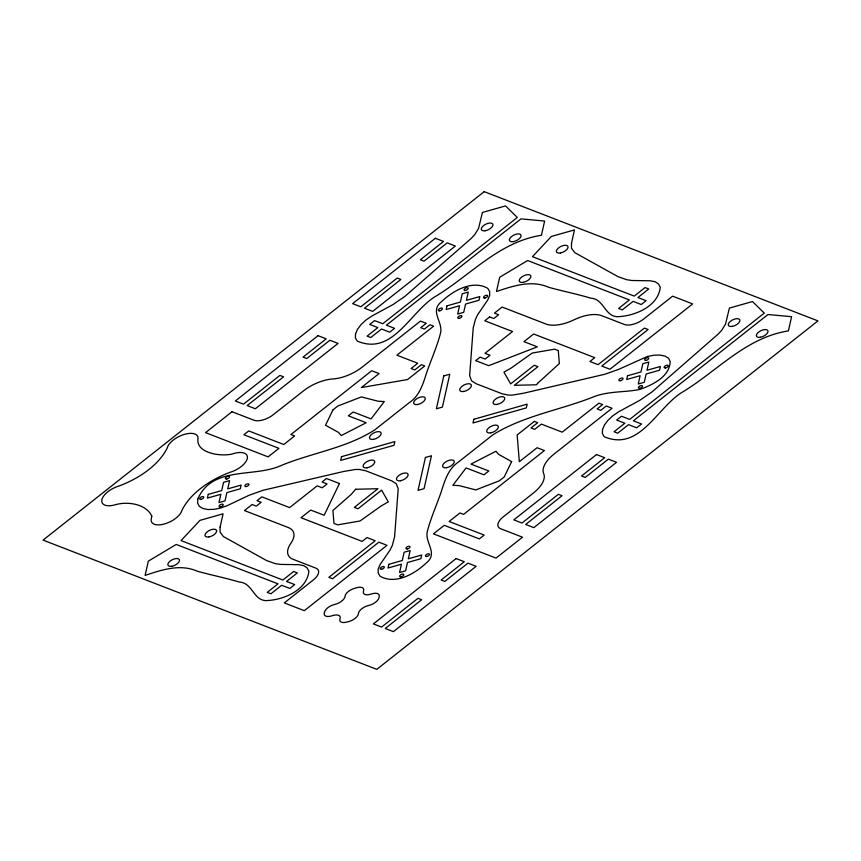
<?xml version="1.0" encoding="UTF-8"?>
<svg xmlns="http://www.w3.org/2000/svg" width="861" height="861" viewBox="0 0 861 861"><rect width="100%" height="100%" fill="white"/><g stroke="black" fill="none" stroke-linecap="round" stroke-linejoin="round"><path stroke-width="1.29" d="M197.75 499.1L197.643 503.115L199.321 506.354L202.852 508.496L207.835 509.508L213.872 509.368L220.588 508.044L227.573 505.493L249.12 495.236L263.057 490.296L344.045 471.387L355.292 469.482L359.478 469.46L365.742 470.795L391.809 480.89L396.221 483.688L398.202 488.833L394.607 536.737L392.39 545.271L390.162 549.856L380.11 564.568L378.173 569.067L378.205 573.006L380.035 576.203C395.231 585.017 414.625 574.007 426.012 563.191C438.809 553.505 424.495 542.807 427.325 531.441C430.812 517.902 436.624 505.116 441.187 491.932C444.685 480.89 448.183 468.847 458.407 462.056L492.869 434.827C523.273 415.809 560.124 410.148 593.261 396.964C608.178 390.948 624.408 392.562 639.852 389.441C652.487 384.845 669.729 376.903 670.192 361.459L668.513 358.219L664.993 356.077L660.01 355.066L653.962 355.206L647.246 356.529L618.715 369.337L604.777 374.277L523.789 393.176L512.543 395.091L508.367 395.113L502.103 393.778L476.025 383.683L471.624 380.885L469.632 375.74L473.227 327.826L475.444 319.302L477.672 314.717L487.735 300.005L489.672 295.506L489.629 291.567L487.8 288.37C472.603 279.556 453.22 290.566 441.833 301.372C429.026 311.069 443.35 321.766 440.52 333.132C437.033 346.671 431.221 359.457 426.658 372.641C423.149 383.683 419.651 395.726 409.438 402.517L374.965 429.747C346.854 447.989 312.242 452.725 281.493 465.37C254.135 478.103 212.387 465.327 197.75 499.1M355.539 333.928L355.399 337.932L357.25 341.085C393.38 356.497 410.697 310.164 436.839 295.635C471.053 274.53 499.864 241.607 541.429 235.301L544.636 221.04L520.97 218.888L386.406 325.178L394.586 328.342L389.732 332.174L381.552 329.01L370.747 337.544L367.077 336.124L377.882 327.589L369.703 324.425L374.557 320.593L382.736 323.758L517.3 217.467L505.558 205.908L482.429 212.452L478.576 228.391L474.734 234.676L471.193 238.443L405.014 296.292L392.939 304.6L372.006 315.965L365.882 320.088L360.974 324.672L357.455 329.397L355.539 333.928M602.506 429.574L602.377 433.578L604.218 436.731C640.347 452.143 657.664 405.811 683.817 391.281C718.02 370.176 746.831 337.254 788.396 330.936L791.603 316.687L767.937 314.534L633.373 420.825L641.553 423.989L636.699 427.82L628.519 424.656L617.714 433.191L614.044 431.77L624.849 423.235L616.67 420.071L621.524 416.229L629.703 419.404L764.267 313.113L752.525 301.544L729.396 308.087L725.543 324.037L721.701 330.323L718.16 334.079L651.992 391.938L639.906 400.247L618.973 411.612L612.86 415.734L607.941 420.319L604.433 425.043L602.506 429.574M220.125 527.018L220.061 532.087L223.376 536.554L266.684 560.586L275.283 563.621L280.482 564.418L298.799 564.687L303.772 565.666L307.151 567.916L308.873 571.155C306.968 590.409 283.054 600.235 265.758 600.612C253.36 600.052 252.402 582.789 239.466 582.079C225.55 577.946 211.289 575.083 197.287 571.209C180.143 563.611 161.793 569.831 145.1 575.417L148.307 561.168L176.214 544.432L278.017 583.855L267.211 592.39L270.881 593.81L281.687 585.276L289.866 588.44L294.72 584.608L286.541 581.444L297.346 572.899L293.676 571.478L282.871 580.023L181.068 540.59L199.956 520.367L223.085 513.823L220.125 527.018M571.51 243.103L571.446 248.172L574.761 252.639L618.069 276.672L626.668 279.707L631.866 280.503L650.195 280.772L655.156 281.762L658.536 284.001L660.258 287.24C658.364 306.494 634.449 316.321 617.143 316.697C604.745 316.138 603.787 298.875 590.861 298.175C576.935 294.031 562.674 291.169 548.672 287.294C531.528 279.696 513.178 285.917 496.485 291.502L499.692 277.253L527.599 260.517L629.402 299.94L618.596 308.475L622.266 309.895L633.072 301.361L641.251 304.525L646.105 300.693L637.926 297.529L648.742 288.984L645.072 287.563L634.256 296.109L532.453 256.675L551.352 236.452L574.47 229.909L571.51 243.103M151.794 516.062L151.278 518.817A16.843 8.093 -26.4 0 0 164.505 523.94A16.843 8.093 -26.4 0 0 182.005 510.132C191.142 492.083 211.16 479.48 229.79 472.377A16.843 8.093 -26.4 0 0 247.29 458.558A16.843 8.093 -26.4 0 0 234.052 453.435C223.656 457.202 196.599 454.038 197.901 439.433A16.843 8.093 -26.4 0 0 184.663 434.31A16.843 8.093 -26.4 0 0 167.174 448.129C158.026 466.167 138.018 478.781 119.378 485.873A16.843 8.093 -26.4 0 0 101.889 499.692A16.843 8.093 -26.4 0 0 115.116 504.815C127.342 501.134 145.907 503.728 151.794 516.062M208.265 494.375L207.436 498.099L220.857 494.3L218.995 502.576L225.022 500.865L226.884 492.589L240.305 488.79L241.145 485.077L227.724 488.876L229.586 480.599L223.559 482.311L221.697 490.587L208.265 494.375M341.505 456.685L340.665 460.409L394.026 445.309L394.855 441.596L341.505 456.685M324.489 612.214L324.306 613.075A9.008 4.327 -26.4 0 0 332.206 615.733A9.008 4.327 -26.4 0 1 339.998 618.747A9.008 4.327 -26.4 0 0 347.231 621.943L348.683 621.588A9.008 4.327 -26.4 0 0 358.434 613.592A9.008 4.327 -26.4 0 1 368.734 605.455A9.008 4.327 -26.4 0 0 378.991 597.652L379.206 596.695A9.008 4.327 -26.4 0 0 371.295 594.025A9.008 4.327 -26.4 0 1 363.514 591.012A9.008 4.327 -26.4 0 0 356.282 587.815L354.797 588.278A9.008 4.327 -26.4 0 0 345.046 596.286A9.008 4.327 -26.4 0 1 334.757 604.422A9.008 4.327 -26.4 0 0 324.489 612.214M388.838 564.31L388.01 568.023L401.43 564.224L399.569 572.5L405.596 570.8L407.457 562.524L420.878 558.724L421.718 555.011L408.297 558.811L410.159 550.534L404.132 552.235L402.27 560.511L388.838 564.31M446.956 305.849L446.127 309.562L459.548 305.763L457.686 314.039L463.713 312.339L465.575 304.062L478.996 300.263L479.835 296.55L466.414 300.349L468.266 292.073L462.239 293.773L460.387 302.05L446.956 305.849M425.431 457.482L418.037 490.372L424.064 488.661L431.458 455.77L425.431 457.482M443.77 375.913L436.376 408.803L442.403 407.092L449.797 374.201L443.77 375.913M473.819 419.264L472.98 422.977L526.34 407.888L527.169 404.164L473.819 419.264M627.529 375.773L626.7 379.497L640.121 375.697L638.259 383.974L644.286 382.262L646.148 373.986L659.569 370.198L660.409 366.474L646.988 370.273L648.839 361.997L642.812 363.708L640.95 371.984L627.529 375.773M332.97 409.868L325.533 425.216L338.556 432.448L341.236 435.558L366.205 422.74L348.361 415.831L353.214 411.988L371.059 418.909L384.307 401.538L378.108 401.215L361.362 396.921L337.813 406.037L332.97 409.868M339.46 483.538L324.145 515.255L310.724 510.067L301.027 517.73L362.147 541.408L367.001 537.565L375.181 540.74L328.859 577.322L332.529 578.743L378.851 542.161L387.03 545.325L304.31 610.664L284.281 602.904L313.178 580.077A15.014 7.211 -26.4 0 0 315.869 568.142L293.192 559.359A30.038 14.422 -26.4 0 1 290.781 543.463A30.038 14.422 -26.4 0 0 288.381 527.567L244.47 510.562L252.144 504.514L256.309 506.128L261.163 502.297L256.998 500.682L261.841 496.851L289.63 507.603L317.203 485.83L322.229 487.778L327.083 483.947L322.057 481.988L326.459 478.512L339.46 483.538M511.649 461.614L504.212 476.962L499.358 480.793L475.821 489.909L459.074 485.615L452.864 485.292L466.113 467.921L483.968 474.831L488.822 470.999L470.967 464.09L495.947 451.261L498.627 454.371L511.649 461.614M355.722 489.252L351.191 494.408L332.916 510.487L333.993 523.434L337.663 524.855L360.027 520.991L381.111 505.999L388.311 501.877L381.606 490.146L358.015 508.786L354.345 507.366L377.936 488.725L355.722 489.252M537.544 383.393L536.554 384.781L514.34 385.308L537.931 366.668L534.261 365.247L510.67 383.888L503.965 372.167L511.165 368.045L532.249 353.042L554.613 349.179L558.283 350.599L559.359 363.546L537.544 383.393M484.205 191.648L43.05 540.105L376.795 669.352L817.95 320.895L484.205 191.648M435.354 238.293L352.633 303.632L360.813 306.796L397.212 278.049L400.882 279.47L364.483 308.216L372.662 311.381L455.372 246.042L447.203 242.877L424.042 261.174L420.372 259.753L443.533 241.457L435.354 238.293M318.043 335.672L235.322 401L243.502 404.164L279.89 375.418L283.57 376.838L247.172 405.585L255.351 408.76L338.061 343.421L329.892 340.256L306.731 358.553L303.05 357.132L326.211 338.836L318.043 335.672M232.018 411.73L205.553 432.642L268.126 456.879L278.932 448.333L243.889 434.762L248.743 430.93L283.786 444.502L294.602 435.967L290.921 434.547L371.726 370.725L379.066 373.566L361.329 387.579L407.565 379.54L424.742 365.968L421.406 364.677L414.754 369.929L411.084 368.508L417.736 363.256L396.878 355.184L433.6 326.179L429.93 324.758L424.408 329.106L420.738 327.686L426.26 323.327L420.459 321.088L362.427 366.926A30.038 14.422 -26.4 0 1 332.83 378.98A30.038 14.422 -26.4 0 0 303.233 391.045L273.249 414.722A15.014 7.211 -26.4 0 1 253.877 420.2L232.018 411.73M489.608 316.945L484.754 320.776L512.543 331.539L484.969 353.311L489.995 355.259L485.141 359.091L480.115 357.143L475.702 360.63L488.704 365.667L537.35 346.854L523.94 341.656L533.637 333.993L594.768 357.67L589.914 361.502L598.094 364.666L644.415 328.084L648.085 329.505L601.764 366.086L609.943 369.251L692.653 303.922L672.635 296.162L643.737 318.99A15.014 7.211 -26.4 0 1 624.365 324.468L601.688 315.686A30.038 14.422 -26.4 0 0 573.856 319.872A30.038 14.422 -26.4 0 1 546.035 324.059L502.124 307.054L494.462 313.113L498.637 314.728L493.784 318.559L489.608 316.945M534.347 421.384L517.16 434.945L519.323 461.722L537.06 447.72L544.4 450.561L463.605 514.383L459.935 512.962L449.119 521.497L484.162 535.068L479.319 538.9L444.265 525.328L433.46 533.863L496.044 558.1L522.509 537.189L500.65 528.729A15.014 7.211 -26.4 0 1 503.33 516.783L533.314 493.105A30.038 14.422 -26.4 0 0 543.678 473.604A30.038 14.422 -26.4 0 1 554.043 454.091L612.074 408.254L606.273 406.015L600.763 410.363L597.093 408.943L602.603 404.595L598.933 403.163L562.211 432.168L541.354 424.096L534.703 429.348L531.033 427.928L537.684 422.676L534.347 421.384M456.126 558.563L373.405 623.902L381.584 627.066L417.983 598.32L421.653 599.74L385.254 628.487L393.434 631.651L476.155 566.323L467.975 563.148L444.814 581.444L441.144 580.023L464.305 561.727L456.126 558.563M596.522 454.543L513.802 519.883L521.981 523.047L558.369 494.3L562.05 495.721L525.651 524.467L533.831 527.642L616.541 462.303L608.361 459.139L585.2 477.435L581.53 476.004L604.691 457.718L596.522 454.543M381.638 569.261A2.249 1.087 -26.4 0 0 384.286 566.925A2.249 1.087 -26.4 0 0 380.853 567.55A2.249 1.087 -26.4 0 0 381.638 569.261M426.841 556.464A2.249 1.087 -26.4 0 0 429.488 554.14A2.249 1.087 -26.4 0 0 426.066 554.764A2.249 1.087 -26.4 0 0 426.841 556.464M407.371 548.931A2.249 1.087 -26.4 0 0 410.019 546.595A2.249 1.087 -26.4 0 0 406.596 547.23A2.249 1.087 -26.4 0 0 407.371 548.931M401.108 576.795A2.249 1.087 -26.4 0 0 403.755 574.459A2.249 1.087 -26.4 0 0 400.322 575.094A2.249 1.087 -26.4 0 0 401.108 576.795M201.065 499.326A2.249 1.087 -26.4 0 0 203.713 496.991A2.249 1.087 -26.4 0 0 200.279 497.626A2.249 1.087 -26.4 0 0 201.065 499.326M246.268 486.54A2.249 1.087 -26.4 0 0 248.915 484.205A2.249 1.087 -26.4 0 0 245.493 484.84A2.249 1.087 -26.4 0 0 246.268 486.54M226.798 478.996A2.249 1.087 -26.4 0 0 229.446 476.671A2.249 1.087 -26.4 0 0 226.023 477.295A2.249 1.087 -26.4 0 0 226.798 478.996M220.534 506.871A2.249 1.087 -26.4 0 0 223.182 504.535A2.249 1.087 -26.4 0 0 219.749 505.159A2.249 1.087 -26.4 0 0 220.534 506.871M484.958 298.003A2.249 1.087 -26.4 0 0 487.606 295.678A2.249 1.087 -26.4 0 0 484.173 296.302A2.249 1.087 -26.4 0 0 484.958 298.003M439.756 310.799A2.249 1.087 -26.4 0 0 442.403 308.464A2.249 1.087 -26.4 0 0 438.97 309.088A2.249 1.087 -26.4 0 0 439.756 310.799M459.225 318.333A2.249 1.087 -26.4 0 0 461.873 315.998A2.249 1.087 -26.4 0 0 458.439 316.633A2.249 1.087 -26.4 0 0 459.225 318.333M465.489 290.469A2.249 1.087 -26.4 0 0 468.136 288.134A2.249 1.087 -26.4 0 0 464.703 288.769A2.249 1.087 -26.4 0 0 465.489 290.469M665.531 367.938A2.249 1.087 -26.4 0 0 668.179 365.602A2.249 1.087 -26.4 0 0 664.746 366.237A2.249 1.087 -26.4 0 0 665.531 367.938M620.329 380.723A2.249 1.087 -26.4 0 0 622.977 378.388A2.249 1.087 -26.4 0 0 619.543 379.023A2.249 1.087 -26.4 0 0 620.329 380.723M639.798 388.268A2.249 1.087 -26.4 0 0 642.446 385.932A2.249 1.087 -26.4 0 0 639.013 386.557A2.249 1.087 -26.4 0 0 639.798 388.268M646.062 360.393A2.249 1.087 -26.4 0 0 648.71 358.068A2.249 1.087 -26.4 0 0 645.276 358.693A2.249 1.087 -26.4 0 0 646.062 360.393M497.163 404.401A6.382 3.067 -26.4 0 0 504.664 397.793A6.382 3.067 -26.4 0 0 494.946 399.569A6.382 3.067 -26.4 0 0 497.163 404.401M463.788 391.475A6.382 3.067 -26.4 0 0 471.29 384.867A6.382 3.067 -26.4 0 0 461.571 386.643A6.382 3.067 -26.4 0 0 463.788 391.475M490.77 432.835A6.382 3.067 -26.4 0 0 498.261 426.217A6.382 3.067 -26.4 0 0 488.553 428.003A6.382 3.067 -26.4 0 0 490.77 432.835M417.66 404.519A6.382 3.067 -26.4 0 0 425.162 397.911A6.382 3.067 -26.4 0 0 415.454 399.698A6.382 3.067 -26.4 0 0 417.66 404.519M446.655 467.674A6.382 3.067 -26.4 0 0 454.145 461.065A6.382 3.067 -26.4 0 0 444.437 462.852A6.382 3.067 -26.4 0 0 446.655 467.674M373.545 439.368A6.382 3.067 -26.4 0 0 381.046 432.76A6.382 3.067 -26.4 0 0 371.339 434.536A6.382 3.067 -26.4 0 0 373.545 439.368M367.152 467.803A6.382 3.067 -26.4 0 0 374.653 461.184A6.382 3.067 -26.4 0 0 364.946 462.97A6.382 3.067 -26.4 0 0 367.152 467.803M400.526 480.729A6.382 3.067 -26.4 0 0 408.028 474.11A6.382 3.067 -26.4 0 0 398.32 475.896A6.382 3.067 -26.4 0 0 400.526 480.729M523.305 282.343A6.382 3.067 -26.4 0 0 530.796 275.735A6.382 3.067 -26.4 0 0 521.088 277.511A6.382 3.067 -26.4 0 0 523.305 282.343M560.436 253.005A6.382 3.067 -26.4 0 0 567.937 246.397A6.382 3.067 -26.4 0 0 558.219 248.183A6.382 3.067 -26.4 0 0 560.436 253.005M513.447 241.629A6.382 3.067 -26.4 0 0 520.948 235.021A6.382 3.067 -26.4 0 0 511.23 236.797A6.382 3.067 -26.4 0 0 513.447 241.629M485.356 230.748A6.382 3.067 -26.4 0 0 492.847 224.14A6.382 3.067 -26.4 0 0 483.139 225.926A6.382 3.067 -26.4 0 0 485.356 230.748M209.051 536.92A6.382 3.067 -26.4 0 0 216.541 530.311A6.382 3.067 -26.4 0 0 206.834 532.098A6.382 3.067 -26.4 0 0 209.051 536.92M171.909 566.258A6.382 3.067 -26.4 0 0 179.411 559.639A6.382 3.067 -26.4 0 0 169.703 561.426A6.382 3.067 -26.4 0 0 171.909 566.258M760.414 337.275A6.382 3.067 -26.4 0 0 767.915 330.667A6.382 3.067 -26.4 0 0 758.197 332.443A6.382 3.067 -26.4 0 0 760.414 337.275M732.324 326.394A6.382 3.067 -26.4 0 0 739.825 319.786A6.382 3.067 -26.4 0 0 730.106 321.562A6.382 3.067 -26.4 0 0 732.324 326.394"/></g></svg>
